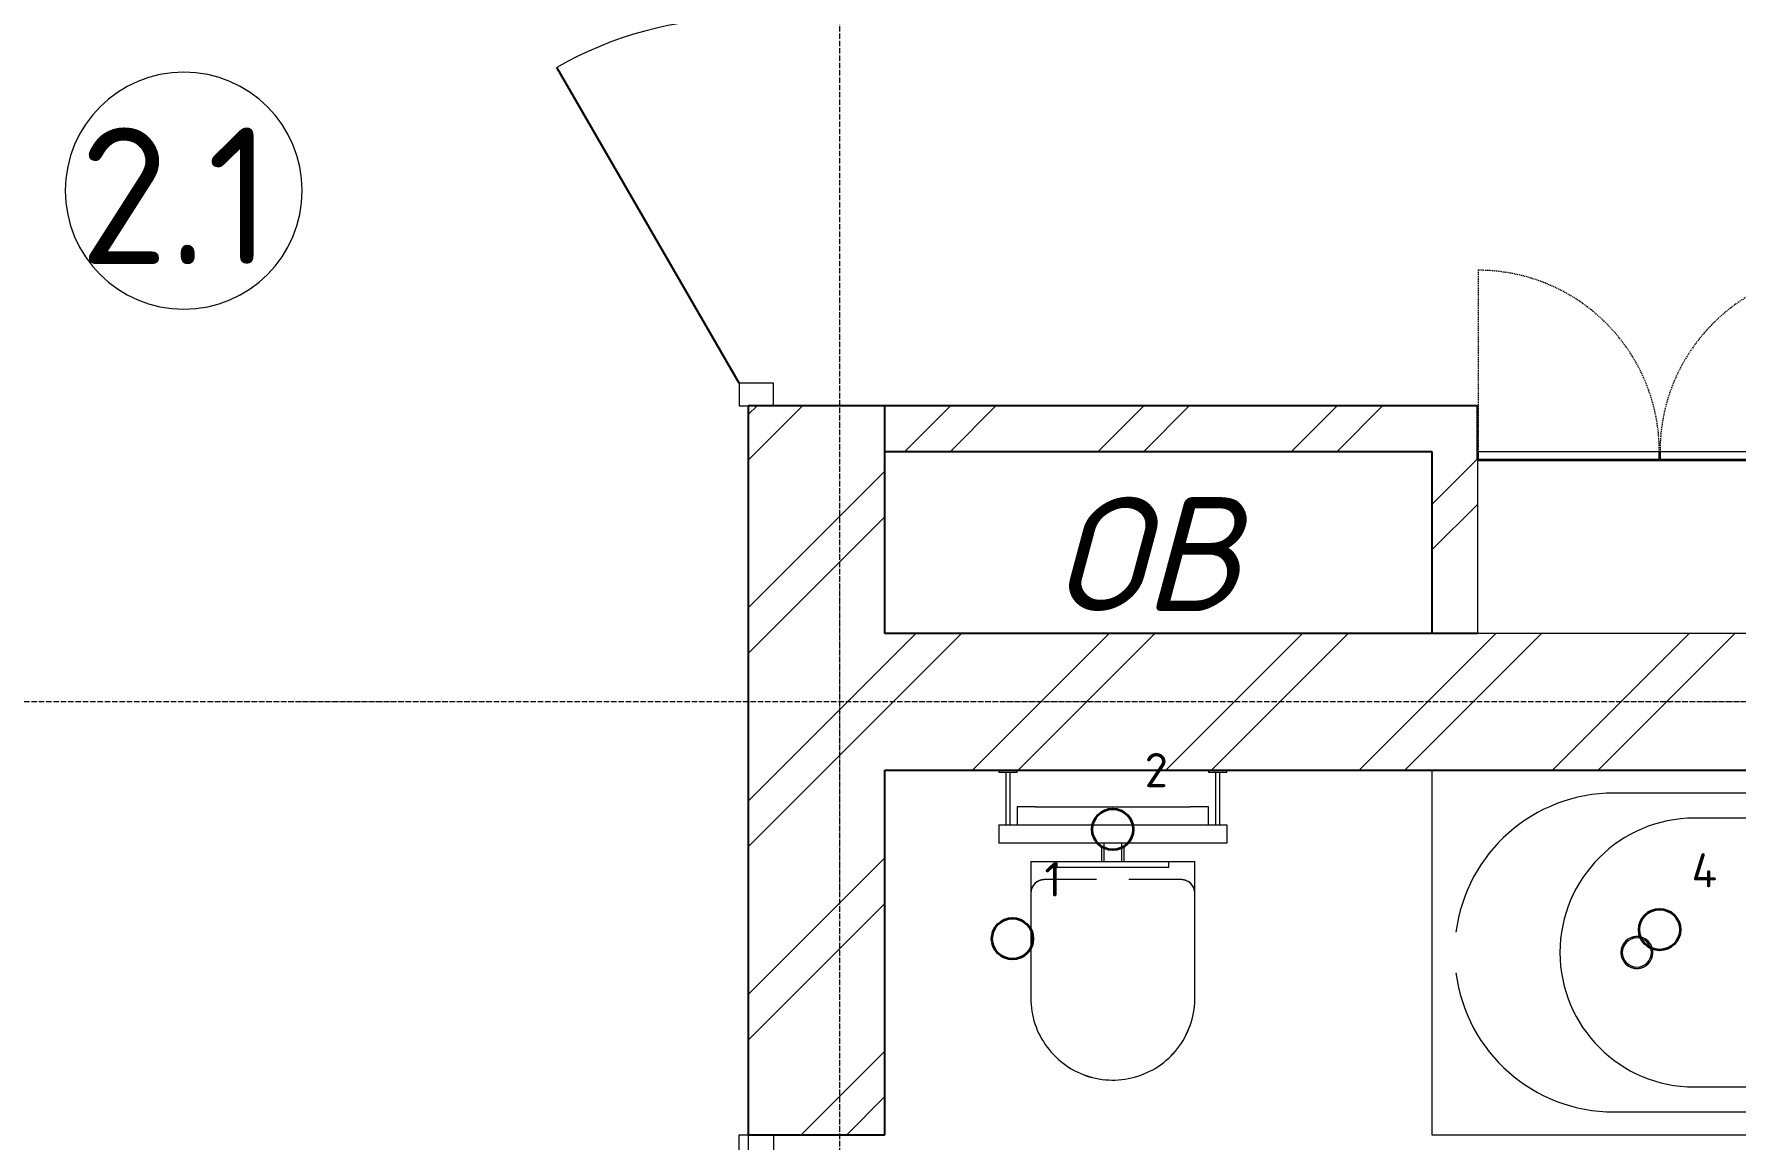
# Model space of a CAD drawing. Header units: millimetres. Extents: x -5016 to 62834, y -6019 to 88916.
# Drawn here: x 50833 to 54568, y 47938 to 50366 of the extents above; entities that cross this region are included whole.
import ezdxf
from ezdxf.enums import TextEntityAlignment as Align

# ---------------------------------------------------------------- set-up
doc = ezdxf.new("R2010")
doc.units = ezdxf.units.MM
doc.linetypes.add('Осевая 12-2-2', pattern=[16, 12, -2, 0, -2])
doc.linetypes.add('Сверху', pattern=[3.96875, 2.38125, -1.5875])
for name, color, linetype, lineweight in [('A-AREA-IDEN', 8, 'Continuous', 13), ('A-DOOR', 8, 'Continuous', 13), ('A-FLOR', 9, 'Continuous', 13), ('A-WALL', 8, 'Continuous', 13), ('A-WALL-PATT', 8, 'Continuous', 13), ('G-ANNO-TEXT', 8, 'Continuous', 13), ('I-FURN', 9, 'Continuous', 13), ('P-SANR-FIXT', 9, 'Continuous', 13), ('S-GRID', 8, 'Continuous', 13), ('АР_подложка', 8, 'Continuous', 13), ('ТЗ_ВК', 5, 'Continuous', 35), ('ТЗ_ВК_К', 30, 'Continuous', 35)]:
    doc.layers.add(name, color=color, linetype=linetype, lineweight=lineweight)
doc.styles.add('GOST', font='isocpeur.ttf', dxfattribs={"width": 0.9})
doc.styles.add('GOST Common', font='GOST_Common.ttf', dxfattribs={"height": 300})
doc.styles.add('ISOCPEUR_I', font='isocpeui.ttf', dxfattribs={"height": 250})
pattern_1 = [(45, (0, 0), (-212.132, 212.132), []), (45, (0, 100), (-212.132, 212.132), [])]

# ---------------------------------------------------------------- blocks, each defined once
blk = doc.blocks.new('INT 04 Унитаз - Унитаз подвесной Tece TECEspring K 9700997-V3-Этаж 2 - Планировка')
at = {"layer": 'P-SANR-FIXT'}
for p, q in [((-180, 0), (-180, -300)), ((-180, 0), (-180, 0)), ((-180, 0), (-123, 0)), ((-180, 0), (-180, -70)), ((-25, 30), (-25, 0)), ((-20.2, 30), (-25, 30)), ((25, 30), (20.3, 30)), ((25, 0), (25, 30)), ((180, -300), (180, 0)), ((123, 0), (180, 0)), ((180, 0), (180, 0)), ((180, -70), (180, 0)), ((-180, -70), (-180, -300)), ((-35.6, -40), (-150, -40)), ((150, -40), (35.4, -40)), ((180, -300), (180, -70))]:
    blk.add_line(p, q, dxfattribs=at)
at = {"layer": 'P-SANR-FIXT', "flags": 128}
for points in [[(-150, -40), (-151.2, -40), (-152.4, -40.1), (-153.6, -40.2), (-154.8, -40.4), (-156, -40.6), (-157.1, -40.9), (-158.3, -41.2), (-159.4, -41.5), (-160.6, -41.9), (-161.7, -42.4), (-162.8, -42.9), (-163.9, -43.4), (-164.9, -44), (-165.9, -44.6), (-166.9, -45.2), (-167.9, -45.9), (-168.9, -46.7), (-169.8, -47.4), (-170.7, -48.3), (-171.5, -49.1), (-172.3, -50), (-173.1, -50.9), (-173.9, -51.8), (-174.6, -52.8), (-175.2, -53.8), (-175.9, -54.8), (-176.5, -55.9), (-177, -56.9), (-177.5, -58), (-178, -59.1), (-178.4, -60.3), (-178.7, -61.4), (-179.1, -62.6), (-179.3, -63.7), (-179.6, -64.9), (-179.7, -66.1), (-179.9, -67.3), (-180, -68.5), (-180, -69.7), (-180, -70)], [(180, -70), (180, -68.8), (179.9, -67.6), (179.8, -66.4), (179.6, -65.2), (179.4, -64), (179.1, -62.9), (178.8, -61.7), (178.5, -60.6), (178.1, -59.4), (177.6, -58.3), (177.1, -57.2), (176.6, -56.1), (176, -55.1), (175.4, -54.1), (174.8, -53.1), (174.1, -52.1), (173.3, -51.1), (172.6, -50.2), (171.7, -49.3), (170.9, -48.5), (170, -47.7), (169.1, -46.9), (168.2, -46.1), (167.2, -45.4), (166.2, -44.8), (165.2, -44.1), (164.1, -43.5), (163.1, -43), (162, -42.5), (160.9, -42), (159.7, -41.6), (158.6, -41.3), (157.4, -40.9), (156.3, -40.7), (155.1, -40.4), (153.9, -40.3), (152.7, -40.1), (151.5, -40), (150.3, -40), (150, -40)], [(-180, -300), (-179.9, -307.2), (-179.4, -314.4), (-178.7, -321.5), (-177.7, -328.7), (-176.4, -335.8), (-174.8, -342.8), (-173, -349.7), (-170.9, -356.6), (-168.5, -363.4), (-165.8, -370.1), (-162.9, -376.7), (-159.7, -383.1), (-156.2, -389.4), (-152.5, -395.6), (-148.6, -401.6), (-144.4, -407.5), (-140, -413.2), (-135.3, -418.7), (-130.5, -424), (-125.4, -429.1), (-120.1, -434), (-114.7, -438.7), (-109, -443.2), (-103.2, -447.5), (-97.3, -451.5), (-91.1, -455.2), (-84.8, -458.8), (-78.4, -462), (-71.9, -465), (-65.2, -467.8), (-58.5, -470.2), (-51.6, -472.4), (-44.7, -474.4), (-37.7, -476), (-30.6, -477.4), (-23.5, -478.5), (-16.3, -479.3), (-9.1, -479.8), (-1.9, -480), (5.3, -479.9), (12.4, -479.6), (19.6, -478.9), (26.8, -478), (33.9, -476.8), (40.9, -475.3), (47.9, -473.5), (54.8, -471.5), (61.6, -469.1), (68.3, -466.5), (74.9, -463.7), (81.4, -460.5), (87.7, -457.2), (94, -453.5), (100, -449.6), (105.9, -445.5), (111.7, -441.2), (117.2, -436.6), (122.6, -431.8), (127.8, -426.8), (132.7, -421.6), (137.5, -416.2), (142, -410.6), (146.3, -404.8), (150.4, -398.9), (154.2, -392.8), (157.8, -386.5), (161.2, -380.2), (164.2, -373.7), (167.1, -367), (169.6, -360.3), (171.9, -353.5), (173.9, -346.6), (175.6, -339.6), (177, -332.5), (178.2, -325.4), (179.1, -318.3), (179.7, -311.1), (180, -303.9), (180, -300)], [(-180, -300), (-179.9, -307.2), (-179.5, -314.4), (-178.8, -321.6), (-177.7, -328.7), (-176.5, -335.8), (-174.9, -342.8), (-173, -349.8), (-170.9, -356.6), (-168.5, -363.4), (-165.8, -370.1), (-162.9, -376.7), (-159.7, -383.1), (-156.2, -389.5), (-152.5, -395.6), (-148.6, -401.7), (-144.4, -407.5), (-140, -413.2), (-135.4, -418.7), (-130.5, -424), (-125.4, -429.2), (-120.2, -434.1), (-114.7, -438.8), (-109.1, -443.2), (-103.3, -447.5), (-97.3, -451.5), (-91.1, -455.3), (-84.9, -458.8), (-78.4, -462.1), (-71.9, -465.1), (-65.2, -467.8), (-58.5, -470.3), (-51.6, -472.5), (-44.7, -474.4), (-37.7, -476.1), (-30.6, -477.4), (-23.5, -478.5), (-16.3, -479.3), (-9.1, -479.8), (-1.9, -480), (5.3, -480), (12.4, -479.6), (19.6, -479), (26.8, -478), (33.9, -476.8), (40.9, -475.3), (47.9, -473.6), (54.8, -471.5), (61.6, -469.2), (68.3, -466.6), (74.9, -463.7), (81.4, -460.6), (87.8, -457.2), (94, -453.6), (100.1, -449.7), (106, -445.6), (111.7, -441.2), (117.3, -436.6), (122.6, -431.8), (127.8, -426.8), (132.8, -421.6), (137.5, -416.2), (142.1, -410.6), (146.4, -404.8), (150.4, -398.9), (154.3, -392.8), (157.9, -386.6), (161.2, -380.2), (164.3, -373.7), (167.1, -367), (169.6, -360.3), (171.9, -353.5), (173.9, -346.6), (175.6, -339.6), (177.1, -332.5), (178.2, -325.4), (179.1, -318.3), (179.7, -311.1), (180, -303.9), (180, -300)]]:
    blk.add_lwpolyline(points, dxfattribs=at)
at = {"layer": 'P-SANR-FIXT'}
for centre, start, end in [((-150, -70), 90, 180), ((150, -70), 360, 90)]:
    blk.add_arc(centre, 30, start, end, dxfattribs=at)
blk = doc.blocks.new('INT 04 Инсталяция - Комплект для установки подвесного унитаза_ TECEnov-1563503-Этаж 2 - Планировка')
at = {"layer": 'P-SANR-FIXT'}
for p, q in [((-25, 30), (-25, 0)), ((25, 0), (25, 30))]:
    blk.add_line(p, q, dxfattribs=at)
blk = doc.blocks.new('INT 04 Инсталляция для унитаза - Инсталляция для унитаза-1566561-Этаж 2 - Планировка')
at = {"layer": 'P-SANR-FIXT'}
for p, q in [((-250, 0), (-250, -5)), ((-210, -5), (-210, 0)), ((210, 0), (210, -5)), ((250, -5), (250, 0)), ((-210, -5), (-250, -5)), ((-235, -5), (-235, -120)), ((-225, -120), (-225, -5)), ((250, -5), (210, -5)), ((225, -5), (225, -120)), ((235, -120), (235, -5)), ((-210, -80), (-210, -120)), ((-170, -80), (-210, -80)), ((-170, -80), (170, -80)), ((210, -80), (170, -80)), ((210, -120), (210, -80)), ((-250, -120), (250, -120)), ((-250, -120), (-250, -160)), ((250, -120), (250, -160)), ((250, -160), (-250, -160)), ((-20, -160), (-20, -200)), ((20, -200), (20, -160))]:
    blk.add_line(p, q, dxfattribs=at)
blk = doc.blocks.new('INT 04 К - Клавиша с двумя прямоугольными кнопками-1566562-Этаж 2 - Планировка')
at = {"layer": 'P-SANR-FIXT'}
for p, q in [((0, 0), (246, 0)), ((0, 0), (0, -13)), ((246, -13), (246, 0)), ((246, -13), (0, -13))]:
    blk.add_line(p, q, dxfattribs=at)
blk = doc.blocks.new('INT 19 Дверь межкомнатная одностворчатая - 900 х 2370 _800_ Глухое П-НАР-1569046-Этаж 2 - Планировка')
at = {"layer": 'A-DOOR', "lineweight": 25}
blk.add_line((-400, 170), (292.8, 570), dxfattribs=at)
at = {"layer": 'A-DOOR'}
for p, q in [((-400, 170), (-450, 170)), ((-450, 170), (-450, 95)), ((-400, 95), (-400, 170)), ((400, 95), (400, 170)), ((400, 170), (450, 170)), ((450, 170), (450, 95)), ((-450, 95), (-400, 95)), ((450, 95), (400, 95))]:
    blk.add_line(p, q, dxfattribs=at)
blk.add_arc((-400, 170), 800, 360, 30, dxfattribs=at)
blk = doc.blocks.new('INT 19 Дверь межкомнатная одностворчатая - 800х 2070 _800_ Глухое П-НАР-1569050-Этаж 2 - Планировка')
at = {"layer": 'A-DOOR', "lineweight": 25}
blk.add_line((-350, 170), (256.2, 520), dxfattribs=at)
at = {"layer": 'A-DOOR'}
for p, q in [((-350, 170), (-400, 170)), ((-400, 170), (-400, 95)), ((-350, 95), (-350, 170)), ((350, 95), (350, 170)), ((350, 170), (400, 170)), ((400, 170), (400, 95)), ((-400, 95), (-350, 95)), ((400, 95), (350, 95))]:
    blk.add_line(p, q, dxfattribs=at)
blk.add_arc((-350, 170), 700, 360, 30, dxfattribs=at)
blk = doc.blocks.new('INT 18 Шкаф - INT 18 Шкаф-1610074-Этаж 2 - Планировка')
at = {"layer": 'I-FURN', "color": 8, "linetype": 'Сверху', "true_color": 0x808080}
for p, q in [((-398.5, 447.7), (-398.5, 50)), ((398.5, 447.7), (398.5, 50))]:
    blk.add_line(p, q, dxfattribs=at)
at = {"layer": 'I-FURN'}
for p, q in [((-398.5, 50), (-0.8, 50)), ((-398.5, 50), (-398.5, 32)), ((-0.8, 32), (-0.8, 50)), ((0.8, 50), (398.5, 50)), ((0.8, 50), (0.8, 32)), ((398.5, 32), (398.5, 50)), ((-400, 30), (-400, -350)), ((-400, 30), (400, 30)), ((-0.8, 32), (-398.5, 32)), ((398.5, 32), (0.8, 32)), ((400, -350), (400, 30)), ((400, -350), (-400, -350))]:
    blk.add_line(p, q, dxfattribs=at)
at = {"layer": 'I-FURN', "color": 8, "linetype": 'Сверху', "true_color": 0x808080}
for centre, start, end in [((-398.5, 50), 0, 90), ((398.5, 50), 90, 180)]:
    blk.add_arc(centre, 397.7, start, end, dxfattribs=at)
blk = doc.blocks.new('INT 04 Ванна встраиваемая - INT 04 Ванна встраиваемая-1566477-Этаж 2 - Планировка')
at = {"layer": 'P-SANR-FIXT'}
for p, q in [((-850, 350), (-850, -450)), ((-150, 300), (-450, 300)), ((-120, 300), (-122, 300)), ((122, 300), (120, 300)), ((450, 300), (150, 300)), ((-114.5, 245), (-273.8, 245)), ((-9.7, 245), (-35.5, 245)), ((35.5, 245), (9.5, 245)), ((274.2, 245), (114.5, 245)), ((-273.8, -345), (274.2, -345)), ((-450, -400), (450, -400)), ((-850, -450), (850, -450))]:
    blk.add_line(p, q, dxfattribs=at)
at = {"layer": 'P-SANR-FIXT', "flags": 128}
for points in [[(-365, -50), (-365, -48.6), (-365.1, -47.2), (-365.3, -45.8), (-365.4, -44.4), (-365.7, -43), (-366, -41.7), (-366.4, -40.3), (-366.8, -39), (-367.2, -37.7), (-367.8, -36.4), (-368.3, -35.1), (-369, -33.8), (-369.6, -32.6), (-370.3, -31.4), (-371.1, -30.2), (-371.9, -29.1), (-372.8, -28), (-373.7, -26.9), (-374.6, -25.9), (-375.6, -24.9), (-376.6, -23.9), (-377.7, -23), (-378.8, -22.2), (-379.9, -21.3), (-381.1, -20.5), (-382.3, -19.8), (-383.5, -19.1), (-384.8, -18.5), (-386, -17.9), (-387.3, -17.4), (-388.6, -16.9), (-390, -16.5), (-391.3, -16.1), (-392.7, -15.8), (-394.1, -15.5), (-395.4, -15.3), (-396.8, -15.1), (-398.2, -15), (-399.6, -15), (-401, -15), (-402.4, -15.1), (-403.8, -15.2), (-405.2, -15.4), (-406.6, -15.6), (-408, -15.9), (-409.3, -16.3), (-410.7, -16.7), (-412, -17.1), (-413.3, -17.6), (-414.6, -18.2), (-415.8, -18.8), (-417.1, -19.4), (-418.3, -20.1), (-419.4, -20.9), (-420.6, -21.7), (-421.7, -22.5), (-422.8, -23.4), (-423.8, -24.4), (-424.8, -25.3), (-425.8, -26.4), (-426.7, -27.4), (-427.6, -28.5), (-428.5, -29.6), (-429.2, -30.8), (-430, -32), (-430.7, -33.2), (-431.3, -34.4), (-431.9, -35.7), (-432.5, -37), (-433, -38.3), (-433.4, -39.6), (-433.8, -40.9), (-434.1, -42.3), (-434.4, -43.7), (-434.6, -45.1), (-434.8, -46.5), (-434.9, -47.8), (-435, -49.2), (-435, -50)], [(-435, -50), (-435, -51.4), (-434.9, -52.8), (-434.7, -54.2), (-434.6, -55.6), (-434.3, -57), (-434, -58.3), (-433.6, -59.7), (-433.2, -61), (-432.8, -62.3), (-432.2, -63.6), (-431.7, -64.9), (-431, -66.2), (-430.4, -67.4), (-429.7, -68.6), (-428.9, -69.8), (-428.1, -70.9), (-427.2, -72), (-426.3, -73.1), (-425.4, -74.1), (-424.4, -75.1), (-423.4, -76.1), (-422.3, -77), (-421.2, -77.8), (-420.1, -78.7), (-418.9, -79.5), (-417.7, -80.2), (-416.5, -80.9), (-415.2, -81.5), (-414, -82.1), (-412.7, -82.6), (-411.4, -83.1), (-410, -83.5), (-408.7, -83.9), (-407.3, -84.2), (-405.9, -84.5), (-404.6, -84.7), (-403.2, -84.9), (-401.8, -85), (-400.4, -85), (-399, -85), (-397.6, -84.9), (-396.2, -84.8), (-394.8, -84.6), (-393.4, -84.4), (-392, -84.1), (-390.7, -83.7), (-389.3, -83.3), (-388, -82.9), (-386.7, -82.4), (-385.4, -81.8), (-384.2, -81.2), (-382.9, -80.6), (-381.7, -79.9), (-380.6, -79.1), (-379.4, -78.3), (-378.3, -77.5), (-377.2, -76.6), (-376.2, -75.6), (-375.2, -74.7), (-374.2, -73.6), (-373.3, -72.6), (-372.4, -71.5), (-371.5, -70.4), (-370.8, -69.2), (-370, -68), (-369.3, -66.8), (-368.7, -65.6), (-368.1, -64.3), (-367.5, -63), (-367, -61.7), (-366.6, -60.4), (-366.2, -59.1), (-365.9, -57.7), (-365.6, -56.3), (-365.4, -54.9), (-365.2, -53.5), (-365.1, -52.2), (-365, -50.8), (-365, -50)]]:
    blk.add_lwpolyline(points, dxfattribs=at)
at = {"layer": 'P-SANR-FIXT'}
for centre, radius, start, end in [((-450, -50), 350, 90, 172.6805), ((450, -50), 350, 270, 90), ((-273.8, -50), 295, 90, 270), ((274.2, -50), 295, 270, 90), ((-400, -50), 35, 0, 180), ((-400, -50), 32, 360, 180), ((-400, -50), 35, 180, 0), ((-400, -50), 32, 180, 360), ((-450, -50), 350, 187.3199, 270)]:
    blk.add_arc(centre, radius, start, end, dxfattribs=at)
blk = doc.blocks.new('INT Марка помещения - Номер помещения _ Площадь _ Имя-1615504-Этаж 2 - Планировка')
at = {"layer": 'A-AREA-IDEN'}
for start, end in [(360, 180), (180, 360)]:
    blk.add_arc((0, 0), 2.6, start, end, dxfattribs=at)
blk = doc.blocks.new('АР_plan2')
at = {"layer": 'A-WALL-PATT', "lineweight": 9}
h = blk.add_hatch(dxfattribs=at)
h.set_pattern_fill('FP_1', color=256, style=0, pattern_type=2)
h.set_pattern_definition(pattern_1)
h.paths.add_polyline_path([(14568.2, 11122.6), (14868.2, 11122.6), (14868.2, 11822.6), (14568.2, 11822.6), (14568.2, 11204.9)])
h.paths.add_polyline_path([(14568.2, 12622.6), (14868.2, 12622.6), (14868.2, 14222.6), (14568.2, 14222.6), (14568.2, 12796.1)])
h.paths.add_polyline_path([(14868.2, 15122.6), (14868.2, 18272.6), (14568.2, 18272.6), (14568.2, 15122.6)])
h = blk.add_hatch(dxfattribs=at)
h.set_pattern_fill('FP_1', color=256, style=0, pattern_type=2)
h.set_pattern_definition(pattern_1)
h.paths.add_polyline_path([(16068.2, 14122.6), (16168.2, 14122.6), (16168.2, 14222.6), (14868.2, 14222.6), (14868.2, 14122.6), (15207.8, 14122.6)])
h = blk.add_hatch(dxfattribs=at)
h.set_pattern_fill('FP_1', color=256, style=0, pattern_type=2)
h.set_pattern_definition(pattern_1)
h.paths.add_polyline_path([(16168.2, 13722.6), (16168.2, 14122.6), (16068.2, 14122.6), (16068.2, 13722.6)])
h = blk.add_hatch(dxfattribs=at)
h.set_pattern_fill('FP_1', color=256, style=0, pattern_type=2)
h.set_pattern_definition(pattern_1)
h.paths.add_polyline_path([(21968.2, 13422.6), (21968.2, 13722.6), (19468.2, 13722.6), (19468.2, 13422.6), (21706.3, 13422.6)])
h.paths.add_polyline_path([(18668.2, 13422.6), (18668.2, 13722.6), (14868.2, 13722.6), (14868.2, 13422.6), (18096, 13422.6)])
at = {"layer": 'A-FLOR'}
blk.add_line((14568.2, 12622.6), (14568.2, 11822.6), dxfattribs=at)
at = {"layer": 'A-WALL', "lineweight": 25}
for p, q in [((14568.2, 14222.6), (14568.2, 12622.6)), ((16168.2, 14222.6), (14568.2, 14222.6)), ((14868.2, 13722.6), (14868.2, 14222.6)), ((16168.2, 14102.6), (16168.2, 14222.6)), ((14868.2, 14122.6), (16068.2, 14122.6)), ((16068.2, 14122.6), (16068.2, 13722.6)), ((16168.2, 13722.6), (14868.2, 13722.6)), ((14868.2, 12622.6), (14868.2, 13422.6)), ((14868.2, 13422.6), (16889.2, 13422.6)), ((14568.2, 12622.6), (14868.2, 12622.6))]:
    blk.add_line(p, q, dxfattribs=at)
at = {"layer": 'S-GRID', "color": 251, "linetype": 'Осевая 12-2-2', "true_color": 0x646464}
for p, q in [((14768.2, 22574.8), (14768.2, -1346.2)), ((23375.6, 13572.6), (-1176.1, 13572.6))]:
    blk.add_line(p, q, dxfattribs=at)
at = {"layer": 'A-AREA-IDEN', "xscale": 99.99999999999993, "yscale": 99.99999999999993, "zscale": 99.99999999999993}
blk.add_blockref('INT Марка помещения - Номер помещения _ Площадь _ Имя-1615504-Этаж 2 - Планировка', (13329.5, 14695), dxfattribs=at)
at = {"layer": 'A-DOOR', "lineweight": 25, "rotation": 89.99999999999993}
for name, p in [('INT 19 Дверь межкомнатная одностворчатая - 900 х 2370 _800_ Глухое П-НАР-1569046-Этаж 2 - Планировка', (14718.2, 14672.6)), ('INT 19 Дверь межкомнатная одностворчатая - 800х 2070 _800_ Глухое П-НАР-1569050-Этаж 2 - Планировка', (14718.2, 12222.6))]:
    blk.add_blockref(name, p, dxfattribs=at)
at = {"layer": 'I-FURN'}
blk.add_blockref('INT 18 Шкаф - INT 18 Шкаф-1610074-Этаж 2 - Планировка', (16568.2, 14072.6), dxfattribs=at)
at = {"layer": 'P-SANR-FIXT'}
for name, p in [('INT 04 Инсталляция для унитаза - Инсталляция для унитаза-1566561-Этаж 2 - Планировка', (15368.2, 13422.6)), ('INT 04 Ванна встраиваемая - INT 04 Ванна встраиваемая-1566477-Этаж 2 - Планировка', (16918.2, 13072.6)), ('INT 04 Унитаз - Унитаз подвесной Tece TECEspring K 9700997-V3-Этаж 2 - Планировка', (15368.2, 13222.6)), ('INT 04 К - Клавиша с двумя прямоугольными кнопками-1566562-Этаж 2 - Планировка', (15245.2, 13222.6)), ('INT 04 Инсталяция - Комплект для установки подвесного унитаза_ TECEnov-1563503-Этаж 2 - Планировка', (15368.2, 13222.6))]:
    blk.add_blockref(name, p, dxfattribs=at)
at = {"layer": 'A-AREA-IDEN', "insert": (13100.5, 14833.7), "char_height": 300, "width": 561.181, "attachment_point": 1, "style": 'GOST Common'}
blk.add_mtext('2.1', dxfattribs=at)
at = {"layer": 'G-ANNO-TEXT', "insert": (15238.1, 14022.2), "char_height": 250, "width": 497.046, "attachment_point": 1, "style": 'ISOCPEUR_I'}
blk.add_mtext('ОВ', dxfattribs=at)

msp = doc.modelspace()

# ---------------------------------------------------------------- block references
at = {"layer": 'АР_подложка'}
msp.add_blockref('АР_plan2', (37832, 35327), dxfattribs=at)

# ---------------------------------------------------------------- next in the draw order: linework, layer by layer
at = {"layer": 'ТЗ_ВК_К'}
for centre in [(53200, 48620), (54400, 48400), (52980, 48380)]:
    msp.add_circle(centre, 45, dxfattribs=at)

# ---------------------------------------------------------------- next in the draw order: texts
at = {"layer": 'ТЗ_ВК', "style": 'GOST'}
for s, p in [('2', (53270, 48690)), ('4', (54470, 48470)), ('1', (53050, 48450))]:
    msp.add_text(s, height=75, dxfattribs=at).set_placement(p, align=Align.BOTTOM_LEFT)

doc.saveas('drawing.dxf')
